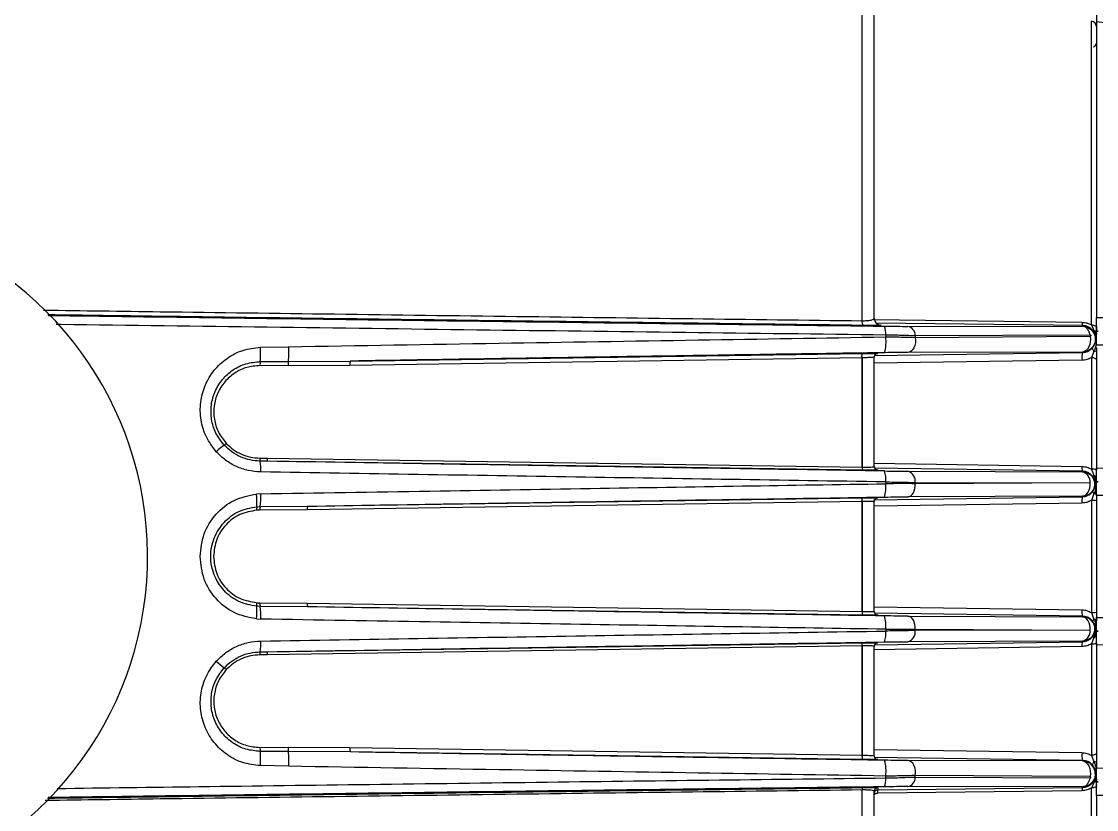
# Model space of a CAD drawing. Extents: x 8 to 113, y 1 to 87.
# Drawn here: x 82.428 to 87.073, y 35.724 to 39.129 of the extents above; entities that cross this region are included whole.
import ezdxf

# ---------------------------------------------------------------- set-up
doc = ezdxf.new("R2010")
doc.units = 0
doc.header["$MEASUREMENT"] = 0
doc.layers.add('OBJECT', color=7, linetype='CONTINUOUS')

msp = doc.modelspace()

# ---------------------------------------------------------------- linework, layer by layer
at = {"layer": 'OBJECT'}
for p, q in [((86.0595, 37.8362), (86.0595, 39.8179)), ((87.0506, 37.8185), (87.0506, 39.1309)), ((88.1699, 38.993), (87.0726, 39.1277)), ((87.0726, 39.1277), (87.0726, 37.8507)), ((86.1096, 37.841), (87.0098, 37.8298)), ((87.0125, 37.8155), (86.121, 37.8263)), ((86.1421, 37.817), (86.1421, 37.8168)), ((86.2573, 37.8121), (87.0125, 37.8126)), ((87.0125, 37.8126), (87.0125, 37.8155)), ((87.0506, 37.8185), (87.0616, 37.7943)), ((86.1618, 37.776), (86.1618, 37.7664)), ((86.2895, 37.7721), (87.0448, 37.7757)), ((86.2895, 37.7721), (86.2895, 37.7642)), ((86.2895, 37.7642), (87.0446, 37.7691)), ((87.0726, 37.8078), (87.0726, 37.7977)), ((87.0726, 37.7908), (87.0726, 37.7906)), ((87.0726, 37.7837), (87.0726, 37.7781)), ((83.46, 37.7215), (83.5829, 37.7243)), ((87.0726, 37.7204), (87.0726, 37.7063)), ((87.0726, 37.7203), (87.0726, 37.2007)), ((86.0594, 37.6759), (83.8468, 37.6436)), ((83.8486, 37.6623), (86.0612, 37.6951)), ((86.0592, 37.6801), (86.0594, 37.6759)), ((86.0594, 37.2038), (86.0594, 37.6759)), ((86.0597, 37.6759), (86.0595, 37.6801)), ((86.0597, 37.6759), (86.0597, 37.2038)), ((86.1113, 37.6858), (87.0125, 37.6994)), ((86.1273, 37.6949), (86.1273, 37.6945)), ((87.0125, 37.7011), (86.2574, 37.6993)), ((87.0125, 37.7011), (87.0125, 37.6994)), ((87.0616, 37.7054), (87.0506, 37.6766)), ((87.0506, 37.6766), (87.0506, 37.195)), ((83.5797, 37.6422), (83.4584, 37.6426)), ((83.4596, 37.6599), (83.5813, 37.6602)), ((83.8468, 37.6436), (83.5797, 37.6422)), ((83.5813, 37.6602), (83.8486, 37.6623)), ((87.0099, 37.6654), (86.1126, 37.6524)), ((83.4572, 37.2429), (83.4892, 37.2425)), ((83.491, 37.2294), (83.4589, 37.2298)), ((83.4892, 37.2425), (86.0594, 37.2038)), ((86.0612, 37.1907), (83.491, 37.2294)), ((86.1126, 37.2206), (87.0099, 37.2068)), ((87.0125, 37.186), (86.1141, 37.1997)), ((86.1273, 37.1913), (86.1273, 37.1909)), ((86.2574, 37.1861), (87.0124, 37.1836)), ((87.0124, 37.1836), (87.0125, 37.186)), ((87.0506, 37.195), (87.0616, 37.1674)), ((86.1618, 37.1399), (86.1618, 37.1321)), ((86.2895, 37.1321), (86.2895, 37.1377)), ((86.2895, 37.1377), (87.0445, 37.1363)), ((87.0445, 37.1356), (86.2895, 37.1321)), ((87.0726, 37.1408), (87.0726, 37.1406)), ((83.4613, 37.0884), (83.4426, 37.0875)), ((83.6643, 37.0351), (86.0612, 37.0711)), ((86.111, 37.0622), (87.0125, 37.0759)), ((86.1273, 37.0709), (86.1273, 37.0705)), ((87.0124, 37.0779), (86.2574, 37.0755)), ((87.0125, 37.0759), (87.0124, 37.0779)), ((87.0616, 37.0893), (87.0506, 37.0603)), ((87.0726, 37.0807), (87.0726, 36.5547)), ((83.4445, 37.0327), (83.4596, 37.0333)), ((83.6625, 37.0193), (83.4579, 37.0178)), ((83.4596, 37.0333), (83.6643, 37.0351)), ((86.0594, 37.0549), (83.6625, 37.0193)), ((86.0593, 37.0561), (86.0594, 37.0549)), ((86.0594, 36.5805), (86.0594, 37.0549)), ((86.0597, 37.0549), (86.0596, 37.0561)), ((86.0597, 37.0549), (86.0597, 36.5806)), ((87.0098, 37.0485), (86.1126, 37.035)), ((87.0506, 37.0603), (87.0506, 36.5752)), ((83.4579, 37.0178), (83.444, 37.0174)), ((83.444, 36.6181), (83.4579, 36.6176)), ((83.4596, 36.6022), (83.4445, 36.6027)), ((83.4579, 36.6176), (83.6625, 36.6162)), ((83.6643, 36.6003), (83.4596, 36.6022)), ((83.6625, 36.6162), (86.0594, 36.5805)), ((86.1126, 36.6004), (87.0098, 36.587)), ((86.0612, 36.5644), (83.6643, 36.6003)), ((86.0594, 36.5805), (86.0593, 36.5794)), ((86.0596, 36.5794), (86.0597, 36.5806)), ((87.0125, 36.5595), (86.1131, 36.5732)), ((86.1273, 36.565), (86.1273, 36.5645)), ((86.2574, 36.56), (87.0124, 36.5575)), ((87.0124, 36.5575), (87.0125, 36.5595)), ((87.0506, 36.5752), (87.0616, 36.5461)), ((83.4426, 36.548), (83.4613, 36.547)), ((86.1618, 36.5033), (86.1618, 36.4956)), ((86.2895, 36.5034), (86.2895, 36.4977)), ((86.2895, 36.5034), (87.0445, 36.4999)), ((87.0445, 36.4991), (86.2895, 36.4977)), ((87.0616, 36.468), (87.0506, 36.4404)), ((87.0726, 36.4946), (87.0726, 36.4948)), ((86.0594, 36.4316), (83.4892, 36.393)), ((83.491, 36.4061), (86.0612, 36.4447)), ((86.0594, 35.9596), (86.0594, 36.4316)), ((86.0597, 36.4316), (86.0597, 35.9596)), ((87.0099, 36.4286), (86.1126, 36.4148)), ((86.1141, 36.4357), (87.0125, 36.4495)), ((86.1273, 36.4446), (86.1273, 36.4441)), ((87.0124, 36.4518), (86.2574, 36.4494)), ((87.0125, 36.4495), (87.0124, 36.4518)), ((87.0506, 36.4404), (87.0506, 35.9588)), ((87.0726, 36.4347), (87.0726, 35.9047)), ((83.4892, 36.393), (83.4572, 36.3925)), ((83.4589, 36.4056), (83.491, 36.4061)), ((83.4584, 35.9928), (83.5797, 35.9933)), ((83.5813, 35.9753), (83.4596, 35.9756)), ((83.5797, 35.9933), (83.8468, 35.9919)), ((83.8486, 35.9732), (83.5813, 35.9753)), ((83.8468, 35.9919), (86.0594, 35.9596)), ((86.0612, 35.9403), (83.8486, 35.9732)), ((86.0594, 35.9596), (86.0592, 35.9553)), ((86.0595, 35.9553), (86.0597, 35.9596)), ((86.1126, 35.9831), (87.0099, 35.9701)), ((87.0506, 35.9588), (87.0616, 35.9301)), ((83.5829, 35.9111), (83.46, 35.914)), ((87.0125, 35.936), (86.1132, 35.9496)), ((86.1273, 35.941), (86.1273, 35.9405)), ((87.0125, 35.9343), (86.2574, 35.9361)), ((87.0125, 35.936), (87.0125, 35.9343)), ((87.0726, 35.9292), (87.0726, 35.915)), ((86.1618, 35.8595), (86.1618, 35.8691)), ((86.2895, 35.8634), (86.2895, 35.8713)), ((87.0446, 35.8664), (86.2895, 35.8713)), ((87.0446, 35.8598), (86.2895, 35.8634)), ((87.0726, 35.8573), (87.0726, 35.8517)), ((86.1273, 35.8092), (87.0125, 35.8199)), ((86.1273, 35.8185), (86.1273, 35.8092)), ((87.0125, 35.8228), (86.2573, 35.8234)), ((87.0125, 35.8199), (87.0125, 35.8228)), ((87.0125, 35.8228), (87.0125, 35.8228)), ((87.0616, 35.8411), (87.0506, 35.817)), ((87.0506, 34.495), (87.0506, 35.817)), ((87.0726, 35.8446), (87.0726, 35.8448)), ((86.0595, 33.8176), (86.0595, 35.809)), ((87.0099, 35.8057), (86.1257, 35.7946)), ((87.0726, 35.7847), (87.0726, 34.5896))]:
    msp.add_line(p, q, dxfattribs=at)
at = {"layer": 'OBJECT', "flags": 128}
for points in [[(87.0506, 37.8185), (87.055, 37.8181), (87.0592, 37.8173), (87.063, 37.8163), (87.0663, 37.8149), (87.069, 37.8134), (87.0709, 37.8116), (87.0721, 37.8097), (87.0726, 37.8078)], [(86.2895, 37.7642), (86.2905, 37.7526), (86.2898, 37.7409), (86.2874, 37.7299), (86.2835, 37.7198), (86.2783, 37.7114), (86.272, 37.705), (86.2649, 37.7009), (86.2574, 37.6993)], [(87.0446, 37.7691), (87.0461, 37.7572), (87.0457, 37.7451), (87.0435, 37.7335), (87.0397, 37.723), (87.0343, 37.714), (87.0278, 37.7072), (87.0203, 37.7028), (87.0125, 37.7011)], [(87.0726, 37.7906), (87.0764, 37.7907), (87.0795, 37.7907)], [(87.0616, 37.7054), (87.0598, 37.7077), (87.0582, 37.71), (87.057, 37.7122), (87.0561, 37.7142), (87.0556, 37.7161), (87.0555, 37.7177), (87.0557, 37.7191), (87.0562, 37.7203)], [(87.0726, 37.6674), (87.0721, 37.6691), (87.0709, 37.6707), (87.069, 37.6722), (87.0663, 37.6736), (87.063, 37.6747), (87.0592, 37.6756), (87.055, 37.6763), (87.0506, 37.6766)], [(86.2574, 37.0755), (86.2641, 37.0768), (86.2704, 37.0803), (86.2762, 37.0857), (86.2812, 37.0928), (86.2851, 37.1014), (86.2879, 37.1111), (86.2894, 37.1214), (86.2895, 37.1321)], [(87.0124, 37.0779), (87.0192, 37.0793), (87.0256, 37.0828), (87.0315, 37.0883), (87.0365, 37.0956), (87.0404, 37.1044), (87.0431, 37.1143), (87.0445, 37.1248), (87.0445, 37.1356)], [(87.0616, 37.0893), (87.064, 37.0899), (87.0662, 37.0906), (87.0681, 37.0913), (87.0696, 37.0922), (87.0709, 37.093), (87.0718, 37.0939), (87.0724, 37.0949), (87.0726, 37.0958)], [(86.2895, 36.5034), (86.2894, 36.514), (86.2879, 36.5244), (86.2851, 36.5341), (86.2812, 36.5426), (86.2762, 36.5498), (86.2704, 36.5552), (86.2641, 36.5586), (86.2574, 36.56)], [(87.0445, 36.4999), (87.0445, 36.5107), (87.0431, 36.5212), (87.0404, 36.5311), (87.0365, 36.5398), (87.0315, 36.5471), (87.0256, 36.5526), (87.0192, 36.5562), (87.0124, 36.5575)], [(87.0726, 36.5396), (87.0724, 36.5406), (87.0718, 36.5415), (87.0709, 36.5424), (87.0696, 36.5433), (87.0681, 36.5441), (87.0662, 36.5448), (87.064, 36.5455), (87.0616, 36.5461)], [(87.0726, 35.968), (87.0721, 35.9663), (87.0709, 35.9647), (87.069, 35.9632), (87.0663, 35.9619), (87.063, 35.9607), (87.0592, 35.9598), (87.055, 35.9592), (87.0506, 35.9588)], [(86.2895, 35.8713), (86.2905, 35.8829), (86.2898, 35.8945), (86.2874, 35.9056), (86.2835, 35.9156), (86.2783, 35.924), (86.272, 35.9304), (86.2649, 35.9345), (86.2574, 35.9361)], [(87.0125, 35.9343), (87.0203, 35.9326), (87.0278, 35.9282), (87.0343, 35.9214), (87.0397, 35.9125), (87.0435, 35.9019), (87.0457, 35.8903), (87.0461, 35.8783), (87.0446, 35.8664)], [(87.0616, 35.9301), (87.0598, 35.9278), (87.0582, 35.9255), (87.057, 35.9233), (87.0561, 35.9212), (87.0556, 35.9194), (87.0555, 35.9177), (87.0557, 35.9163), (87.0562, 35.9152)], [(87.0726, 35.8277), (87.0721, 35.8257), (87.0709, 35.8238), (87.069, 35.8221), (87.0663, 35.8205), (87.063, 35.8192), (87.0592, 35.8181), (87.055, 35.8174), (87.0506, 35.817)], [(87.0726, 35.8446), (87.0764, 35.8447), (87.0795, 35.8447)], [(86.1126, 35.7884), (86.1128, 35.7895), (86.1135, 35.7906), (86.1147, 35.7916), (86.1163, 35.7926), (86.1183, 35.7933), (86.1206, 35.794), (86.1231, 35.7944), (86.1257, 35.7946)]]:
    msp.add_lwpolyline(points, dxfattribs=at)
at = {"layer": 'OBJECT'}
for centre, radius, start, end in [((87.0476, 39.1061), 0.0249, 0.099, 83.1348), ((87.0576, 39.0355), 0.015, 271, 0), ((81.4726, 36.8177), 1.5, 209.9264, 65.3757), ((86.0998, 37.8322), 0.0405, 174.3423, 203.1188), ((86.1426, 37.8468), 0.03, 180.0036, 269.1826), ((86.0867, 37.7836), 0.0755, 354.183, 22.6894), ((86.2479, 37.7715), 0.0417, 0.8083, 76.973), ((86.0107, 37.7439), 0.1527, 342.6448, 8.4633), ((87.0591, 37.7991), 0.00532, 239.3871, 297.1948), ((87.0537, 37.7772), 0.0189, 2.9343, 65.3072), ((83.0259, 37.6936), 0.4351, 355.5546, 3.6745), ((83.2037, 37.7017), 0.3799, 353.7286, 3.4165), ((86.0614, 37.7261), 0.0503, 267.713, 268.0572), ((86.1276, 37.6799), 0.015, 90.9942, 179.9972), ((86.1276, 37.6795), 0.015, 90.9964, 179.9961), ((87.0816, 37.677), 0.0726, 162.0245, 189.2014), ((87.0633, 37.7508), 0.0455, 267.766, 281.6837), ((83.524, 37.6466), 0.0657, 168.3631, 183.5259), ((83.6366, 37.6464), 0.057, 166.0329, 184.27), ((83.8832, 37.6495), 0.0369, 159.6969, 189.1886), ((83.4791, 37.0514), 0.3031, 125.3124, 133.7266), ((83.0035, 37.6351), 0.4509, 311.7527, 313.2414), ((83.4844, 37.24), 0.0275, 173.8212, 201.6963), ((83.2574, 37.1961), 0.2043, 356.3119, 9.4921), ((83.5144, 37.2393), 0.0254, 172.7747, 203.01), ((86.1276, 37.2063), 0.015, 180.0039, 269.0036), ((86.1276, 37.2059), 0.015, 180.0039, 269.0036), ((87.0542, 37.2018), 0.0447, 173.5399, 200.7342), ((86.0562, 37.1519), 0.1062, 353.4787, 19.3118), ((86.2447, 37.1428), 0.0451, 353.569, 73.6787), ((87.0001, 37.1407), 0.0446, 354.3461, 74.0043), ((87.0554, 37.1596), 0.0358, 61.4085, 97.7842), ((87.0477, 37.1846), 0.0221, 291.0108, 308.8722), ((87.0584, 37.1534), 0.0144, 9.5692, 77.2101), ((86.0295, 37.1152), 0.1333, 342.2173, 7.2943), ((83.1231, 37.0489), 0.3218, 357.1238, 6.8875), ((83.1206, 37.0717), 0.3411, 353.5373, 2.8147), ((86.1276, 37.0559), 0.015, 90.9942, 179.9972), ((86.1276, 37.0555), 0.015, 90.9942, 179.9972), ((87.0711, 37.0565), 0.0618, 161.6711, 187.4643), ((87.0693, 37.1011), 0.0141, 193.6234, 236.9259), ((83.4897, 37.0234), 0.0461, 168.313, 187.4702), ((83.5048, 37.0208), 0.0469, 164.5302, 183.5845), ((83.694, 37.0237), 0.0318, 158.9052, 188.035), ((86.0598, 37.0787), 0.0238, 269.0244, 269.7507), ((87.0556, 37.0081), 0.0524, 71.101, 95.4369), ((83.1231, 36.5866), 0.3218, 353.1125, 2.8762), ((83.4897, 36.6121), 0.0461, 172.5298, 191.687), ((83.5048, 36.6147), 0.0469, 176.4155, 195.4698), ((83.1206, 36.5638), 0.3411, 357.1853, 6.4628), ((83.694, 36.6117), 0.0318, 171.965, 201.0948), ((86.0598, 36.5567), 0.0238, 90.2493, 90.9756), ((86.1276, 36.58), 0.015, 180.0028, 269.0058), ((86.1276, 36.5795), 0.015, 180.0039, 269.0036), ((86.0295, 36.5203), 0.1333, 352.7057, 17.7827), ((87.0711, 36.5789), 0.0618, 172.536, 198.3286), ((87.0556, 36.6274), 0.0524, 264.5631, 288.899), ((87.0693, 36.5343), 0.0141, 123.0739, 166.3768), ((86.0562, 36.4835), 0.1062, 340.6883, 6.5211), ((86.2447, 36.4927), 0.0451, 286.3205, 6.4315), ((87.0001, 36.4947), 0.0446, 285.9957, 5.6539), ((87.0477, 36.4508), 0.0221, 51.1278, 68.9892), ((87.0584, 36.482), 0.0144, 282.7899, 350.4308), ((83.2574, 36.4393), 0.2043, 350.5079, 3.6881), ((86.1276, 36.4296), 0.015, 90.9964, 179.9961), ((86.1276, 36.4291), 0.015, 90.9964, 179.9961), ((87.0542, 36.4337), 0.0447, 159.2658, 186.4599), ((87.0554, 36.4758), 0.0358, 262.2151, 298.5937), ((83.4844, 36.3955), 0.0275, 158.3037, 186.1788), ((83.5144, 36.3962), 0.0254, 156.9893, 187.226), ((83.4791, 36.5841), 0.3031, 226.2734, 234.6876), ((83.0042, 36.001), 0.45, 46.757, 48.2489), ((83.524, 35.9888), 0.0657, 176.4742, 191.6368), ((83.0258, 35.9418), 0.4351, 356.3255, 4.4454), ((83.6366, 35.989), 0.057, 175.731, 193.9659), ((83.2037, 35.9338), 0.3798, 356.5834, 6.2715), ((83.8832, 35.986), 0.0369, 170.8107, 200.3042), ((86.0609, 35.9214), 0.0382, 91.8884, 92.3414), ((86.1276, 35.956), 0.015, 180.0034, 269.0041), ((86.1276, 35.9555), 0.015, 180.0034, 269.0063), ((87.0816, 35.9584), 0.0726, 170.7985, 197.9758), ((86.0107, 35.8915), 0.1527, 351.5367, 17.3553), ((87.0115, 35.8786), 0.0557, 0.0246, 89.051), ((87.0634, 35.8847), 0.0454, 78.3085, 92.2448), ((86.0867, 35.8518), 0.0755, 337.3103, 5.8172), ((86.2479, 35.864), 0.0417, 283.026, 359.1922), ((87.0537, 35.8583), 0.0189, 294.6934, 357.0661), ((86.0798, 35.811), 0.0204, 156.9568, 185.6648), ((86.1276, 35.8035), 0.015, 90.817, 179.9968), ((87.0591, 35.8364), 0.00532, 62.806, 120.6057), ((86.1276, 35.7942), 0.015, 90.8182, 179.9955)]:
    msp.add_arc(centre, radius, start, end, dxfattribs=at)
for points, knots in [([(86.1126, 37.8468), (86.1126, 37.9307), (86.1126, 38.0997), (86.1126, 38.3418), (86.1126, 38.5751), (86.1126, 38.7954), (86.1126, 38.9992), (86.1126, 39.183), (86.1126, 39.3442), (86.1126, 39.4806), (86.1126, 39.5909), (86.1126, 39.6738), (86.1126, 39.732), (86.1126, 39.7494), (86.1126, 39.758)], [0, 0, 0, 0, 0.080321, 0.16194, 0.244772, 0.329378, 0.414487, 0.5, 0.585518, 0.670628, 0.755228, 0.838065, 0.919682, 1, 1, 1, 1]), ([(87.0726, 39.1653), (87.0726, 39.1627), (87.0726, 39.1576), (87.0726, 39.1481), (87.0726, 39.1382), (87.0726, 39.1286), (87.0726, 39.1199), (87.0726, 39.1129), (87.0726, 39.1078), (87.0726, 39.1067), (87.0726, 39.1062)], [0, 0, 0, 0, 0.125085, 0.250241, 0.37481, 0.499483, 0.624581, 0.749701, 0.874734, 1, 1, 1, 1]), ([(87.0726, 39.1062), (87.0726, 39.094), (87.0726, 39.0693), (87.0726, 38.9854), (87.0726, 38.8659), (87.0726, 38.7093), (87.0726, 38.5201), (87.0726, 38.3027), (87.0726, 38.0826), (87.0726, 37.9281), (87.0726, 37.861)], [0, 0, 0, 0, 0.124521, 0.252215, 0.382116, 0.513149, 0.644182, 0.774083, 0.901778, 1, 1, 1, 1]), ([(82.5227, 37.8823), (82.691, 37.88), (83.1103, 37.8743), (83.792, 37.8653), (84.5588, 37.8553), (85.3188, 37.8455), (85.8156, 37.8393), (86.0595, 37.8362)], [0, 0, 0, 0, 0.142368, 0.354744, 0.577357, 0.79244, 1, 1, 1, 1]), ([(86.0626, 37.8163), (85.5567, 37.8226), (84.5442, 37.8352), (83.3691, 37.8505), (82.7005, 37.8597), (82.5413, 37.8619)], [0, 0, 0, 0, 0.432006, 0.864763, 1, 1, 1, 1]), ([(82.5435, 37.8595), (82.7123, 37.8572), (83.401, 37.8477), (84.6066, 37.832), (85.64, 37.8192), (86.1563, 37.8128)], [0, 0, 0, 0, 0.1398204, 0.5701913, 1, 1, 1, 1]), ([(82.5778, 37.8216), (82.5846, 37.8215), (82.8889, 37.8173), (83.4949, 37.8093), (84.3948, 37.7977), (85.2856, 37.7865), (85.8736, 37.7794), (86.1618, 37.776)], [0, 0, 0, 0, 0.005638, 0.253972, 0.506326, 0.7581146, 1, 1, 1, 1]), ([(86.0595, 37.8362), (86.0631, 37.8362), (86.0705, 37.8363), (86.081, 37.837), (86.0907, 37.838), (86.1013, 37.8398), (86.1106, 37.8428), (86.1119, 37.8455), (86.1126, 37.8468)], [0, 0, 0, 0, 0.1169065, 0.238658, 0.3663335, 0.5008519, 0.7502482, 1, 1, 1, 1]), ([(86.1421, 37.8168), (86.1411, 37.8166), (86.1389, 37.8163), (86.1218, 37.816), (86.0959, 37.816), (86.0737, 37.8162), (86.0626, 37.8163)], [0, 0, 0, 0, 0.250172, 0.500067, 0.749913, 1, 1, 1, 1]), ([(86.1126, 37.8473), (86.1129, 37.8436), (86.1137, 37.8363), (86.1189, 37.8279), (86.125, 37.8225), (86.1304, 37.8194), (86.1362, 37.8174), (86.1402, 37.8171), (86.1421, 37.817)], [0, 0, 0, 0, 0.250064, 0.499105, 0.634955, 0.762997, 0.884268, 1, 1, 1, 1]), ([(86.1563, 37.8128), (86.1747, 37.8126), (86.2116, 37.8122), (86.242, 37.8121), (86.2573, 37.8121)], [0, 0, 0, 0, 0.498504, 1, 1, 1, 1]), ([(87.0098, 37.8298), (87.01, 37.8278), (87.0102, 37.8238), (87.0109, 37.8193), (87.0116, 37.8162), (87.0122, 37.8158), (87.0125, 37.8155)], [0, 0, 0, 0, 0.245198, 0.500042, 0.75487, 1, 1, 1, 1]), ([(87.0098, 37.8298), (87.017, 37.8292), (87.0313, 37.828), (87.0442, 37.8217), (87.0506, 37.8185)], [0, 0, 0, 0, 0.499406, 1, 1, 1, 1]), ([(87.0564, 37.7945), (87.0536, 37.7975), (87.0481, 37.8034), (87.0373, 37.8101), (87.0253, 37.8146), (87.0168, 37.8152), (87.0125, 37.8155)], [0, 0, 0, 0, 0.258471, 0.498713, 0.749506, 1, 1, 1, 1]), ([(87.0448, 37.7757), (87.0434, 37.7806), (87.0407, 37.7908), (87.0329, 37.8027), (87.0232, 37.8108), (87.016, 37.812), (87.0125, 37.8126)], [0, 0, 0, 0, 0.243823, 0.5, 0.756179, 1, 1, 1, 1]), ([(87.0125, 37.8126), (87.0125, 37.8126), (87.0126, 37.8126), (87.0127, 37.8126), (87.0132, 37.8126), (87.015, 37.8125), (87.022, 37.812), (87.0356, 37.8084), (87.0523, 37.797), (87.0645, 37.7785), (87.0687, 37.7567), (87.0644, 37.735), (87.0521, 37.7168), (87.034, 37.7039), (87.0197, 37.7021), (87.0125, 37.7011)], [0, 0, 0, 0, 0.000293, 0.000817, 0.002568, 0.00887, 0.032663, 0.124746, 0.249979, 0.37482, 0.50062, 0.627392, 0.750463, 0.875271, 1, 1, 1, 1]), ([(87.0726, 37.8507), (87.3568, 37.8458), (87.8644, 37.8369), (88.3718, 37.828), (88.595, 37.8241)], [0, 0, 0, 0, 0.560011, 1, 1, 1, 1]), ([(87.0726, 37.7908), (87.0726, 37.7975), (87.0726, 37.8109), (87.0726, 37.8288), (87.0726, 37.8423), (87.0726, 37.8497), (87.0726, 37.8504), (87.0726, 37.8507)], [0, 0, 0, 0, 0.212706, 0.425419, 0.638709, 0.853371, 1, 1, 1, 1]), ([(83.5829, 37.7243), (83.8858, 37.7293), (84.4759, 37.7391), (85.3356, 37.7531), (85.8916, 37.762), (86.1618, 37.7664)], [0, 0, 0, 0, 0.351668, 0.685, 1, 1, 1, 1]), ([(86.1618, 37.776), (86.1848, 37.7755), (86.2314, 37.7746), (86.27, 37.7729), (86.2895, 37.7721)], [0, 0, 0, 0, 0.493197, 1, 1, 1, 1]), ([(86.1618, 37.7664), (86.1846, 37.7664), (86.2313, 37.7664), (86.2699, 37.7649), (86.2895, 37.7642)], [0, 0, 0, 0, 0.490951, 1, 1, 1, 1]), ([(87.0448, 37.7757), (87.0452, 37.7756), (87.0458, 37.7755), (87.0466, 37.775), (87.0471, 37.7746), (87.0475, 37.774), (87.0478, 37.7733), (87.0479, 37.7725), (87.0478, 37.7716), (87.0474, 37.7706), (87.0467, 37.7698), (87.0457, 37.7692), (87.045, 37.7691), (87.0446, 37.7691)], [0, 0, 0, 0, 0.133104, 0.191567, 0.248259, 0.311452, 0.370761, 0.432305, 0.501531, 0.620748, 0.7521, 0.8756, 1, 1, 1, 1]), ([(87.0562, 37.7203), (87.0598, 37.7255), (87.0668, 37.7361), (87.0697, 37.7482), (87.0702, 37.7617), (87.068, 37.7738), (87.0634, 37.7851), (87.0587, 37.7913), (87.0564, 37.7945)], [0, 0, 0, 0, 0.24965, 0.499343, 0.62417, 0.74921, 0.874476, 1, 1, 1, 1]), ([(87.0616, 37.7943), (87.0639, 37.79), (87.068, 37.7821), (87.0712, 37.7659), (87.0713, 37.7412), (87.0702, 37.7193), (87.0622, 37.7063), (87.0616, 37.7054)], [0, 0, 0, 0, 0.157616, 0.28346, 0.509505, 0.964684, 1, 1, 1, 1]), ([(87.0795, 37.7907), (87.0782, 37.7907), (87.0759, 37.7908), (87.0736, 37.7908), (87.0726, 37.7908)], [0, 0, 0, 0, 0.5599937, 1, 1, 1, 1]), ([(87.0726, 37.7307), (87.0726, 37.7312), (87.0726, 37.7323), (87.0726, 37.7415), (87.0726, 37.7562), (87.0726, 37.7735), (87.0726, 37.7854), (87.0726, 37.7906)], [0, 0, 0, 0, 0.187597, 0.404758, 0.620771, 0.835172, 1, 1, 1, 1]), ([(83.2695, 37.2704), (83.2538, 37.291), (83.2225, 37.3323), (83.2004, 37.4075), (83.1987, 37.4845), (83.2187, 37.5586), (83.2579, 37.6243), (83.3139, 37.6763), (83.3828, 37.7125), (83.4342, 37.7185), (83.46, 37.7215)], [0, 0, 0, 0, 0.124845, 0.24983, 0.374893, 0.499993, 0.625063, 0.749967, 0.874601, 1, 1, 1, 1]), ([(87.0125, 37.6994), (87.0167, 37.6998), (87.0255, 37.7005), (87.0417, 37.7064), (87.0505, 37.7147), (87.0562, 37.7203)], [0, 0, 0, 0, 0.241712, 0.501168, 1, 1, 1, 1]), ([(88.595, 37.7573), (88.3108, 37.7523), (87.8032, 37.7435), (87.2958, 37.7346), (87.0726, 37.7307)], [0, 0, 0, 0, 0.560008, 1, 1, 1, 1]), ([(86.1565, 37.6983), (85.7735, 37.6925), (85.0057, 37.6807), (84.235, 37.6684), (83.8486, 37.6623)], [0, 0, 0, 0, 0.498752, 1, 1, 1, 1]), ([(86.0592, 37.6801), (86.0592, 37.6821), (86.0592, 37.6851), (86.0595, 37.6886), (86.0598, 37.6917), (86.0604, 37.6944), (86.0609, 37.6949), (86.0612, 37.6951)], [0, 0, 0, 0, 0.251178, 0.383298, 0.515914, 0.770766, 1, 1, 1, 1]), ([(86.1126, 37.6799), (86.1118, 37.6795), (86.1104, 37.6788), (86.0987, 37.6776), (86.0814, 37.6766), (86.0667, 37.6761), (86.0597, 37.6759)], [0, 0, 0, 0, 0.250635, 0.500304, 0.760651, 1, 1, 1, 1]), ([(86.0612, 37.6951), (86.0703, 37.6952), (86.0884, 37.6955), (86.1099, 37.6955), (86.1245, 37.6954), (86.1264, 37.6951), (86.1273, 37.6949)], [0, 0, 0, 0, 0.249669, 0.499417, 0.749226, 1, 1, 1, 1]), ([(86.1126, 37.2059), (86.1126, 37.286), (86.1126, 37.4461), (86.1126, 37.602), (86.1126, 37.6799)], [0, 0, 0, 0, 0.4999997, 1, 1, 1, 1]), ([(86.2574, 37.6993), (86.2423, 37.6992), (86.2119, 37.6991), (86.175, 37.6986), (86.1565, 37.6983)], [0, 0, 0, 0, 0.498606, 1, 1, 1, 1]), ([(87.0506, 37.6766), (87.0443, 37.6735), (87.0316, 37.6672), (87.0171, 37.666), (87.0099, 37.6654)], [0, 0, 0, 0, 0.500347, 1, 1, 1, 1]), ([(87.0726, 37.7063), (87.0726, 37.6993), (87.0726, 37.686), (87.0726, 37.6734), (87.0726, 37.6674)], [0, 0, 0, 0, 0.526875, 1, 1, 1, 1]), ([(83.3038, 37.2987), (83.2908, 37.3155), (83.2647, 37.3489), (83.2465, 37.4101), (83.2454, 37.4725), (83.262, 37.5323), (83.2945, 37.5847), (83.3404, 37.6259), (83.3968, 37.654), (83.4387, 37.6579), (83.4596, 37.6599)], [0, 0, 0, 0, 0.1256654, 0.2503638, 0.3748711, 0.4993744, 0.6239874, 0.748872, 0.8742199, 1, 1, 1, 1]), ([(83.4584, 37.6426), (83.439, 37.641), (83.4, 37.6377), (83.3474, 37.6121), (83.3041, 37.5741), (83.2734, 37.5252), (83.2575, 37.4692), (83.2585, 37.4107), (83.2757, 37.3533), (83.3002, 37.3222), (83.3125, 37.3066)], [0, 0, 0, 0, 0.124906, 0.249953, 0.375023, 0.500104, 0.625117, 0.749959, 0.874675, 1, 1, 1, 1]), ([(87.0726, 37.6674), (87.0726, 37.5898), (87.0726, 37.4346), (87.0726, 37.2722), (87.0726, 37.191)], [0, 0, 0, 0, 0.5, 1, 1, 1, 1]), ([(83.4589, 37.2298), (83.4444, 37.2309), (83.4154, 37.2329), (83.3738, 37.2472), (83.3354, 37.2685), (83.3143, 37.2886), (83.3038, 37.2987)], [0, 0, 0, 0, 0.251653, 0.500767, 0.75093, 1, 1, 1, 1]), ([(83.3125, 37.3066), (83.3223, 37.2973), (83.3421, 37.2785), (83.3779, 37.2589), (83.4167, 37.2458), (83.4436, 37.2439), (83.4572, 37.2429)], [0, 0, 0, 0, 0.249435, 0.499655, 0.748628, 1, 1, 1, 1]), ([(83.4613, 37.183), (83.4432, 37.1844), (83.4071, 37.1871), (83.3556, 37.2053), (83.3082, 37.2323), (83.2824, 37.2577), (83.2695, 37.2704)], [0, 0, 0, 0, 0.250785, 0.500021, 0.750018, 1, 1, 1, 1]), ([(86.1565, 37.1871), (85.713, 37.1939), (84.8261, 37.2077), (83.936, 37.2221), (83.491, 37.2294)], [0, 0, 0, 0, 0.500069, 1, 1, 1, 1]), ([(86.0597, 37.2038), (86.0667, 37.2038), (86.0811, 37.2036), (86.0978, 37.204), (86.11, 37.2048), (86.1116, 37.2055), (86.1126, 37.2059)], [0, 0, 0, 0, 0.244677, 0.500062, 0.724507, 1, 1, 1, 1]), ([(87.0099, 37.2068), (87.017, 37.2062), (87.0314, 37.205), (87.0442, 37.1984), (87.0506, 37.195)], [0, 0, 0, 0, 0.500461, 1, 1, 1, 1]), ([(86.1618, 37.1399), (85.7156, 37.1468), (84.8171, 37.1608), (83.9153, 37.1755), (83.4613, 37.183)], [0, 0, 0, 0, 0.49662, 1, 1, 1, 1]), ([(86.0597, 37.2038), (86.0597, 37.2021), (86.0597, 37.1986), (86.0601, 37.1943), (86.0606, 37.1914), (86.061, 37.1909), (86.0612, 37.1907)], [0, 0, 0, 0, 0.241915, 0.500004, 0.758081, 1, 1, 1, 1]), ([(86.1273, 37.1909), (86.1263, 37.1908), (86.1244, 37.1905), (86.1096, 37.1903), (86.088, 37.1904), (86.0701, 37.1906), (86.0612, 37.1907)], [0, 0, 0, 0, 0.250112, 0.500126, 0.75008, 1, 1, 1, 1]), ([(86.1565, 37.1871), (86.1748, 37.1868), (86.2114, 37.1863), (86.2421, 37.1861), (86.2574, 37.1861)], [0, 0, 0, 0, 0.498431, 1, 1, 1, 1]), ([(87.0124, 37.1836), (87.0165, 37.1833), (87.0243, 37.1826), (87.0353, 37.1784), (87.0446, 37.1724), (87.0544, 37.1628), (87.0626, 37.1488), (87.0638, 37.1365), (87.0644, 37.1308)], [0, 0, 0, 0, 0.147789, 0.28914, 0.42404, 0.552485, 0.789019, 1, 1, 1, 1]), ([(87.0556, 37.164), (87.0529, 37.1672), (87.0474, 37.1736), (87.0367, 37.1804), (87.025, 37.185), (87.0167, 37.1856), (87.0125, 37.186)], [0, 0, 0, 0, 0.252722, 0.499216, 0.745809, 1, 1, 1, 1]), ([(87.0668, 37.1308), (87.0666, 37.1337), (87.0664, 37.1397), (87.0635, 37.1513), (87.0588, 37.1589), (87.0556, 37.164)], [0, 0, 0, 0, 0.24941, 0.500739, 1, 1, 1, 1]), ([(87.0616, 37.1674), (87.0635, 37.1634), (87.0667, 37.1564), (87.0692, 37.143), (87.0702, 37.1232), (87.0687, 37.1036), (87.0627, 37.0917), (87.0616, 37.0893)], [0, 0, 0, 0, 0.16421, 0.284776, 0.503513, 0.90283, 1, 1, 1, 1]), ([(87.0726, 37.2007), (87.3648, 37.1956), (87.8866, 37.1865), (88.4082, 37.1774), (88.6377, 37.1734)], [0, 0, 0, 0, 0.56001, 1, 1, 1, 1]), ([(87.0726, 37.1408), (87.0726, 37.1475), (87.0726, 37.1609), (87.0726, 37.1788), (87.0726, 37.1923), (87.0726, 37.1997), (87.0726, 37.2004), (87.0726, 37.2007)], [0, 0, 0, 0, 0.212706, 0.425418, 0.638708, 0.85337, 1, 1, 1, 1]), ([(83.4613, 37.0884), (83.7052, 37.0925), (84.1807, 37.1003), (84.8745, 37.1116), (85.5309, 37.1221), (85.9556, 37.1289), (86.1618, 37.1321)], [0, 0, 0, 0, 0.27038, 0.527173, 0.77038, 1, 1, 1, 1]), ([(86.1618, 37.1399), (86.1848, 37.1395), (86.2312, 37.1388), (86.27, 37.1381), (86.2895, 37.1377)], [0, 0, 0, 0, 0.496594, 1, 1, 1, 1]), ([(86.2895, 37.1321), (86.2697, 37.1323), (86.2309, 37.1326), (86.1844, 37.1323), (86.1618, 37.1321)], [0, 0, 0, 0, 0.511471, 1, 1, 1, 1]), ([(87.0644, 37.1308), (87.064, 37.1259), (87.0631, 37.1149), (87.0563, 37.1015), (87.0472, 37.0913), (87.0376, 37.0843), (87.0258, 37.0792), (87.017, 37.0783), (87.0124, 37.0779)], [0, 0, 0, 0, 0.177265, 0.402569, 0.533808, 0.677131, 0.832537, 1, 1, 1, 1]), ([(87.0445, 37.1363), (87.0446, 37.1363), (87.0447, 37.1363), (87.0448, 37.1362), (87.0448, 37.1362), (87.0449, 37.1361), (87.0449, 37.1361), (87.0449, 37.136), (87.0449, 37.1359), (87.0449, 37.1358), (87.0448, 37.1357), (87.0448, 37.1356), (87.0447, 37.1356), (87.0446, 37.1356), (87.0445, 37.1356)], [0, 0, 0, 0, 0.156108, 0.22009, 0.277027, 0.329475, 0.381608, 0.436318, 0.497329, 0.61508, 0.669958, 0.725281, 0.84818, 1, 1, 1, 1]), ([(87.0556, 37.0978), (87.0587, 37.1029), (87.0634, 37.1106), (87.0662, 37.1215), (87.0666, 37.1277), (87.0668, 37.1308)], [0, 0, 0, 0, 0.499094, 0.74842, 1, 1, 1, 1]), ([(87.0795, 37.1407), (87.0782, 37.1407), (87.0759, 37.1408), (87.0736, 37.1408), (87.0726, 37.1408)], [0, 0, 0, 0, 0.560015, 1, 1, 1, 1]), ([(87.0726, 37.1406), (87.0738, 37.1406), (87.0761, 37.1407), (87.0785, 37.1407), (87.0795, 37.1407)], [0, 0, 0, 0, 0.560018, 1, 1, 1, 1]), ([(87.0726, 37.0807), (87.0726, 37.0812), (87.0726, 37.0823), (87.0726, 37.0915), (87.0726, 37.1062), (87.0726, 37.1235), (87.0726, 37.1354), (87.0726, 37.1406)], [0, 0, 0, 0, 0.1876001, 0.4047628, 0.6207737, 0.8351753, 1, 1, 1, 1]), ([(83.1993, 36.8177), (83.2029, 36.8511), (83.2099, 36.9177), (83.2647, 37.0037), (83.3442, 37.0676), (83.4098, 37.0808), (83.4426, 37.0875)], [0, 0, 0, 0, 0.24993, 0.499886, 0.749919, 1, 1, 1, 1]), ([(83.6643, 37.0351), (84.0806, 37.0419), (84.9128, 37.0553), (85.742, 37.0681), (86.1565, 37.0745)], [0, 0, 0, 0, 0.500229, 1, 1, 1, 1]), ([(86.0593, 37.0561), (86.0593, 37.058), (86.0593, 37.0609), (86.0596, 37.0643), (86.0598, 37.0667), (86.0601, 37.0686), (86.0605, 37.0705), (86.0609, 37.0708), (86.0612, 37.0711)], [0, 0, 0, 0, 0.24273, 0.37241, 0.504167, 0.635321, 0.763244, 1, 1, 1, 1]), ([(86.0612, 37.0711), (86.0701, 37.0712), (86.0879, 37.0714), (86.1095, 37.0715), (86.1244, 37.0713), (86.1263, 37.0711), (86.1273, 37.0709)], [0, 0, 0, 0, 0.249768, 0.4995238, 0.7492807, 1, 1, 1, 1]), ([(86.1565, 37.0745), (86.1749, 37.0747), (86.2116, 37.0752), (86.2422, 37.0754), (86.2574, 37.0755)], [0, 0, 0, 0, 0.50157, 1, 1, 1, 1]), ([(87.0125, 37.0759), (87.0164, 37.0762), (87.0248, 37.0769), (87.0357, 37.0811), (87.0466, 37.0877), (87.0522, 37.094), (87.0556, 37.0978)], [0, 0, 0, 0, 0.233715, 0.50042, 0.692509, 1, 1, 1, 1]), ([(87.0682, 37.0838), (87.0695, 37.0846), (87.0717, 37.0858), (87.0723, 37.0864), (87.0725, 37.0866)], [0, 0, 0, 0, 0.59369, 1, 1, 1, 1]), ([(88.6377, 37.108), (88.3455, 37.1029), (87.8237, 37.0938), (87.3021, 37.0847), (87.0726, 37.0807)], [0, 0, 0, 0, 0.560008, 1, 1, 1, 1]), ([(87.0726, 37.0869), (87.0726, 37.0836), (87.0726, 37.0741), (87.0726, 37.0642), (87.0726, 37.0577)], [0, 0, 0, 0, 0.342286, 1, 1, 1, 1]), ([(83.4445, 36.6027), (83.4179, 36.6077), (83.3648, 36.6175), (83.2992, 36.668), (83.2557, 36.7369), (83.2405, 36.8178), (83.2557, 36.8986), (83.2993, 36.9675), (83.3649, 37.018), (83.418, 37.0278), (83.4445, 37.0327)], [0, 0, 0, 0, 0.125649, 0.250726, 0.375502, 0.500092, 0.624668, 0.749422, 0.874515, 1, 1, 1, 1]), ([(86.1126, 37.0559), (86.1118, 37.0559), (86.1102, 37.0559), (86.0981, 37.0557), (86.0807, 37.0553), (86.0664, 37.055), (86.0597, 37.0549)], [0, 0, 0, 0, 0.250493, 0.500022, 0.762711, 1, 1, 1, 1]), ([(86.1126, 36.5795), (86.1126, 36.6589), (86.1126, 36.8177), (86.1126, 36.9765), (86.1126, 37.0559)], [0, 0, 0, 0, 0.5, 1, 1, 1, 1]), ([(87.0506, 37.0603), (87.0442, 37.0569), (87.0314, 37.0503), (87.017, 37.0491), (87.0098, 37.0485)], [0, 0, 0, 0, 0.500466, 1, 1, 1, 1]), ([(83.444, 37.0174), (83.4192, 37.0129), (83.3696, 37.0041), (83.3086, 36.9575), (83.2659, 36.8933), (83.2603, 36.8429), (83.2576, 36.8177)], [0, 0, 0, 0, 0.25068, 0.500935, 0.750645, 1, 1, 1, 1]), ([(83.4426, 36.548), (83.4098, 36.5546), (83.3441, 36.5679), (83.2646, 36.6318), (83.2099, 36.7178), (83.2029, 36.7844), (83.1993, 36.8177)], [0, 0, 0, 0, 0.250566, 0.500351, 0.750175, 1, 1, 1, 1]), ([(83.2576, 36.8177), (83.2603, 36.7925), (83.2659, 36.7422), (83.3086, 36.678), (83.3696, 36.6314), (83.4192, 36.6225), (83.444, 36.6181)], [0, 0, 0, 0, 0.249291, 0.498953, 0.749084, 1, 1, 1, 1]), ([(86.1565, 36.561), (85.742, 36.5674), (84.9128, 36.5802), (84.0806, 36.5936), (83.6643, 36.6003)], [0, 0, 0, 0, 0.499771, 1, 1, 1, 1]), ([(86.0596, 36.5794), (86.0596, 36.5775), (86.0596, 36.5746), (86.0598, 36.5711), (86.06, 36.5687), (86.0603, 36.5668), (86.0606, 36.565), (86.061, 36.5646), (86.0612, 36.5644)], [0, 0, 0, 0, 0.242736, 0.372413, 0.504175, 0.635328, 0.76326, 1, 1, 1, 1]), ([(86.0597, 36.5806), (86.0664, 36.5804), (86.0807, 36.5801), (86.0982, 36.5798), (86.1103, 36.5795), (86.1118, 36.5795), (86.1126, 36.5795)], [0, 0, 0, 0, 0.237323, 0.500072, 0.750005, 1, 1, 1, 1]), ([(86.1273, 36.5645), (86.1263, 36.5644), (86.1244, 36.5641), (86.1095, 36.564), (86.0879, 36.564), (86.0701, 36.5643), (86.0612, 36.5644)], [0, 0, 0, 0, 0.250088, 0.50011, 0.750076, 1, 1, 1, 1]), ([(86.2574, 36.56), (86.2421, 36.56), (86.2114, 36.5602), (86.1748, 36.5607), (86.1565, 36.561)], [0, 0, 0, 0, 0.501586, 1, 1, 1, 1]), ([(87.0098, 36.587), (87.0171, 36.5864), (87.0315, 36.5852), (87.0442, 36.5785), (87.0506, 36.5752)], [0, 0, 0, 0, 0.500843, 1, 1, 1, 1]), ([(87.0124, 36.5575), (87.017, 36.5571), (87.0258, 36.5563), (87.0376, 36.5511), (87.0472, 36.5442), (87.0563, 36.534), (87.0628, 36.5206), (87.0652, 36.5038), (87.0623, 36.4867), (87.0544, 36.4726), (87.0446, 36.463), (87.0353, 36.4571), (87.0244, 36.4528), (87.0165, 36.4522), (87.0124, 36.4518)], [0, 0, 0, 0, 0.083701, 0.161372, 0.233013, 0.298611, 0.41123, 0.499845, 0.605383, 0.723691, 0.787932, 0.8554, 0.926089, 1, 1, 1, 1]), ([(87.0556, 36.5376), (87.0522, 36.5415), (87.0466, 36.5477), (87.0357, 36.5544), (87.0248, 36.5586), (87.0164, 36.5592), (87.0125, 36.5595)], [0, 0, 0, 0, 0.307389, 0.4994, 0.766202, 1, 1, 1, 1]), ([(87.0726, 36.5778), (87.0726, 36.5713), (87.0726, 36.5583), (87.0726, 36.5459), (87.0726, 36.5396)], [0, 0, 0, 0, 0.498248, 1, 1, 1, 1]), ([(87.0726, 36.5547), (87.3648, 36.5496), (87.8866, 36.5405), (88.4082, 36.5314), (88.6377, 36.5274)], [0, 0, 0, 0, 0.56001, 1, 1, 1, 1]), ([(87.0726, 36.4948), (87.0726, 36.5007), (87.0726, 36.5133), (87.0726, 36.5309), (87.0726, 36.545), (87.0726, 36.5533), (87.0726, 36.5543), (87.0726, 36.5547)], [0, 0, 0, 0, 0.187684, 0.40036, 0.613504, 0.827953, 1, 1, 1, 1]), ([(86.1618, 36.5033), (85.9556, 36.5066), (85.5309, 36.5133), (84.8745, 36.5238), (84.1807, 36.5351), (83.7052, 36.543), (83.4613, 36.547)], [0, 0, 0, 0, 0.22962, 0.472827, 0.72962, 1, 1, 1, 1]), ([(87.0556, 36.4714), (87.0574, 36.474), (87.0609, 36.4791), (87.0643, 36.4877), (87.0665, 36.4966), (87.0671, 36.5091), (87.0647, 36.5229), (87.0586, 36.5327), (87.0556, 36.5376)], [0, 0, 0, 0, 0.125205, 0.250084, 0.374646, 0.499814, 0.74991, 1, 1, 1, 1]), ([(87.0616, 36.5461), (87.0628, 36.5438), (87.0648, 36.5399), (87.0668, 36.5327), (87.0689, 36.5222), (87.0702, 36.5044), (87.0691, 36.4844), (87.0634, 36.472), (87.0616, 36.468)], [0, 0, 0, 0, 0.096977, 0.162949, 0.280004, 0.496796, 0.836217, 1, 1, 1, 1]), ([(87.0726, 36.5438), (87.0723, 36.5446), (87.072, 36.5459), (87.0704, 36.5477), (87.0698, 36.5484)], [0, 0, 0, 0, 0.599485, 1, 1, 1, 1]), ([(83.4613, 36.4525), (83.9153, 36.4599), (84.8171, 36.4747), (85.7156, 36.4886), (86.1618, 36.4956)], [0, 0, 0, 0, 0.50338, 1, 1, 1, 1]), ([(86.1618, 36.5033), (86.1844, 36.5032), (86.2309, 36.5028), (86.2697, 36.5032), (86.2895, 36.5034)], [0, 0, 0, 0, 0.488529, 1, 1, 1, 1]), ([(86.2895, 36.4977), (86.27, 36.4973), (86.2312, 36.4966), (86.1848, 36.4959), (86.1618, 36.4956)], [0, 0, 0, 0, 0.503406, 1, 1, 1, 1]), ([(87.0125, 36.4495), (87.0167, 36.4498), (87.025, 36.4505), (87.0367, 36.4551), (87.0474, 36.4619), (87.0529, 36.4682), (87.0556, 36.4714)], [0, 0, 0, 0, 0.253998, 0.500394, 0.747085, 1, 1, 1, 1]), ([(87.0445, 36.4999), (87.0446, 36.4999), (87.0447, 36.4999), (87.0448, 36.4998), (87.0448, 36.4997), (87.0449, 36.4997), (87.0449, 36.4996), (87.0449, 36.4995), (87.0449, 36.4994), (87.0449, 36.4993), (87.0448, 36.4993), (87.0448, 36.4992), (87.0447, 36.4992), (87.0446, 36.4992), (87.0445, 36.4991)], [0, 0, 0, 0, 0.148468, 0.270231, 0.325884, 0.381013, 0.499286, 0.560363, 0.61485, 0.666487, 0.719001, 0.776021, 0.840631, 1, 1, 1, 1]), ([(87.0795, 36.4947), (87.0782, 36.4947), (87.0759, 36.4948), (87.0736, 36.4948), (87.0726, 36.4948)], [0, 0, 0, 0, 0.560015, 1, 1, 1, 1]), ([(87.0726, 36.4946), (87.0738, 36.4946), (87.0761, 36.4947), (87.0785, 36.4947), (87.0795, 36.4947)], [0, 0, 0, 0, 0.560018, 1, 1, 1, 1]), ([(87.0726, 36.4347), (87.0726, 36.4354), (87.0726, 36.4367), (87.0726, 36.4472), (87.0726, 36.4626), (87.0726, 36.4794), (87.0726, 36.4904), (87.0726, 36.4946)], [0, 0, 0, 0, 0.217202, 0.434334, 0.650167, 0.864393, 1, 1, 1, 1]), ([(88.6377, 36.462), (88.3455, 36.4569), (87.8237, 36.4478), (87.3021, 36.4387), (87.0726, 36.4347)], [0, 0, 0, 0, 0.560008, 1, 1, 1, 1]), ([(83.2695, 36.365), (83.2825, 36.3778), (83.3083, 36.4032), (83.3558, 36.4302), (83.4073, 36.4484), (83.4433, 36.4511), (83.4613, 36.4525)], [0, 0, 0, 0, 0.251427, 0.50031, 0.75055, 1, 1, 1, 1]), ([(83.491, 36.4061), (83.936, 36.4133), (84.8261, 36.4277), (85.713, 36.4415), (86.1565, 36.4484)], [0, 0, 0, 0, 0.499931, 1, 1, 1, 1]), ([(86.0594, 36.4316), (86.0594, 36.4333), (86.0595, 36.4368), (86.0599, 36.4411), (86.0605, 36.4441), (86.061, 36.4445), (86.0612, 36.4447)], [0, 0, 0, 0, 0.241912, 0.499998, 0.758083, 1, 1, 1, 1]), ([(86.1126, 36.4296), (86.1116, 36.43), (86.11, 36.4307), (86.0978, 36.4315), (86.0811, 36.4318), (86.0667, 36.4317), (86.0597, 36.4316)], [0, 0, 0, 0, 0.275543, 0.500053, 0.755367, 1, 1, 1, 1]), ([(86.0612, 36.4447), (86.0701, 36.4448), (86.088, 36.4451), (86.1096, 36.4451), (86.1244, 36.445), (86.1263, 36.4447), (86.1273, 36.4446)], [0, 0, 0, 0, 0.249736, 0.499486, 0.74926, 1, 1, 1, 1]), ([(86.1126, 35.9555), (86.1126, 36.0335), (86.1126, 36.1893), (86.1126, 36.3495), (86.1126, 36.4296)], [0, 0, 0, 0, 0.5, 1, 1, 1, 1]), ([(86.1565, 36.4484), (86.1749, 36.4486), (86.2116, 36.4492), (86.2422, 36.4493), (86.2574, 36.4494)], [0, 0, 0, 0, 0.50155, 1, 1, 1, 1]), ([(87.0506, 36.4404), (87.0442, 36.4371), (87.0313, 36.4304), (87.017, 36.4292), (87.0099, 36.4286)], [0, 0, 0, 0, 0.500341, 1, 1, 1, 1]), ([(87.0726, 36.4444), (87.0726, 36.3633), (87.0726, 36.2009), (87.0726, 36.0456), (87.0726, 35.968)], [0, 0, 0, 0, 0.5, 1, 1, 1, 1]), ([(83.3038, 36.3367), (83.3144, 36.3469), (83.3355, 36.3671), (83.374, 36.3883), (83.4155, 36.4025), (83.4445, 36.4046), (83.4589, 36.4056)], [0, 0, 0, 0, 0.2510338, 0.4998421, 0.7502371, 1, 1, 1, 1]), ([(83.4572, 36.3925), (83.4437, 36.3916), (83.4168, 36.3897), (83.3781, 36.3766), (83.3422, 36.357), (83.3224, 36.3382), (83.3125, 36.3288)], [0, 0, 0, 0, 0.249686, 0.500038, 0.748854, 1, 1, 1, 1]), ([(83.46, 35.914), (83.4342, 35.917), (83.3828, 35.9229), (83.3139, 35.9592), (83.2579, 36.0112), (83.2187, 36.0768), (83.1987, 36.151), (83.2004, 36.2279), (83.2225, 36.3031), (83.2538, 36.3444), (83.2695, 36.365)], [0, 0, 0, 0, 0.125399, 0.250033, 0.374938, 0.500007, 0.625107, 0.75017, 0.875155, 1, 1, 1, 1]), ([(83.4596, 35.9756), (83.4386, 35.9775), (83.3968, 35.9814), (83.3405, 36.0096), (83.2945, 36.0507), (83.262, 36.1031), (83.2454, 36.1629), (83.2465, 36.2254), (83.2648, 36.2867), (83.2908, 36.32), (83.3038, 36.3367)], [0, 0, 0, 0, 0.1259449, 0.2510612, 0.3759101, 0.5005463, 0.6251221, 0.7498254, 0.8747778, 1, 1, 1, 1]), ([(83.3125, 36.3288), (83.3002, 36.3133), (83.2758, 36.2822), (83.2585, 36.225), (83.2575, 36.1664), (83.2733, 36.1105), (83.304, 36.0615), (83.3472, 36.0235), (83.3999, 35.9978), (83.4389, 35.9945), (83.4584, 35.9928)], [0, 0, 0, 0, 0.124851, 0.24967, 0.374508, 0.499432, 0.624474, 0.749587, 0.874619, 1, 1, 1, 1]), ([(86.1565, 35.9371), (85.7735, 35.943), (85.0057, 35.9547), (84.235, 35.967), (83.8486, 35.9732)], [0, 0, 0, 0, 0.498752, 1, 1, 1, 1]), ([(86.0595, 35.9553), (86.0595, 35.9534), (86.0595, 35.9504), (86.0597, 35.9469), (86.06, 35.9438), (86.0605, 35.941), (86.061, 35.9405), (86.0612, 35.9403)], [0, 0, 0, 0, 0.251224, 0.383336, 0.515964, 0.770806, 1, 1, 1, 1]), ([(86.0597, 35.9596), (86.0667, 35.9593), (86.0814, 35.9588), (86.0987, 35.9578), (86.1104, 35.9566), (86.1118, 35.9559), (86.1126, 35.9555)], [0, 0, 0, 0, 0.239397, 0.499824, 0.74984, 1, 1, 1, 1]), ([(87.0099, 35.9701), (87.0172, 35.9695), (87.0317, 35.9683), (87.0443, 35.962), (87.0506, 35.9588)], [0, 0, 0, 0, 0.502301, 1, 1, 1, 1]), ([(87.0726, 35.968), (87.0726, 35.962), (87.0726, 35.9494), (87.0726, 35.9362), (87.0726, 35.9292)], [0, 0, 0, 0, 0.47311, 1, 1, 1, 1]), ([(86.1618, 35.8691), (85.8916, 35.8734), (85.3356, 35.8823), (84.4759, 35.8963), (83.8858, 35.9061), (83.5829, 35.9111)], [0, 0, 0, 0, 0.315, 0.648332, 1, 1, 1, 1]), ([(86.1273, 35.9405), (86.1264, 35.9404), (86.1245, 35.9401), (86.11, 35.9399), (86.0884, 35.94), (86.0703, 35.9402), (86.0612, 35.9403)], [0, 0, 0, 0, 0.250139, 0.500157, 0.750082, 1, 1, 1, 1]), ([(86.2574, 35.9361), (86.2422, 35.9362), (86.2118, 35.9363), (86.1749, 35.9369), (86.1565, 35.9371)], [0, 0, 0, 0, 0.501563, 1, 1, 1, 1]), ([(87.0562, 35.9152), (87.0505, 35.9207), (87.0417, 35.9291), (87.0255, 35.935), (87.0167, 35.9357), (87.0125, 35.936)], [0, 0, 0, 0, 0.4980807, 0.7579403, 1, 1, 1, 1]), ([(87.0699, 35.8786), (87.0697, 35.8821), (87.0693, 35.8885), (87.0676, 35.8943), (87.0655, 35.9002), (87.0628, 35.9064), (87.0584, 35.9123), (87.0562, 35.9152)], [0, 0, 0, 0, 0.247594, 0.460664, 0.50476, 0.757498, 1, 1, 1, 1]), ([(87.0616, 35.9301), (87.0622, 35.9292), (87.0631, 35.9277), (87.0643, 35.925), (87.0657, 35.9215), (87.0675, 35.9152), (87.0699, 35.9035), (87.0718, 35.8838), (87.0711, 35.8596), (87.0638, 35.8455), (87.0616, 35.8411)], [0, 0, 0, 0, 0.035417, 0.057335, 0.093994, 0.157764, 0.273468, 0.492776, 0.842967, 1, 1, 1, 1]), ([(87.0726, 35.9047), (87.3568, 35.8998), (87.8644, 35.8909), (88.3718, 35.882), (88.595, 35.8781)], [0, 0, 0, 0, 0.560011, 1, 1, 1, 1]), ([(87.0726, 35.8448), (87.0726, 35.8507), (87.0726, 35.8633), (87.0726, 35.8809), (87.0726, 35.895), (87.0726, 35.9033), (87.0726, 35.9043), (87.0726, 35.9047)], [0, 0, 0, 0, 0.187681, 0.400355, 0.613499, 0.82795, 1, 1, 1, 1]), ([(86.1618, 35.8595), (85.9225, 35.8566), (85.4359, 35.8508), (84.6921, 35.8415), (83.9422, 35.8319), (83.236, 35.8227), (82.786, 35.8167), (82.5817, 35.8139)], [0, 0, 0, 0, 0.201085, 0.409049, 0.623898, 0.829248, 1, 1, 1, 1]), ([(86.2895, 35.8713), (86.2699, 35.8705), (86.2313, 35.8691), (86.1846, 35.8691), (86.1618, 35.8691)], [0, 0, 0, 0, 0.509049, 1, 1, 1, 1]), ([(86.2895, 35.8634), (86.27, 35.8625), (86.2314, 35.8608), (86.1848, 35.8599), (86.1618, 35.8595)], [0, 0, 0, 0, 0.5068029, 1, 1, 1, 1]), ([(87.0673, 35.8786), (87.0665, 35.8713), (87.0648, 35.8569), (87.0524, 35.8388), (87.0378, 35.8286), (87.0241, 35.8238), (87.0165, 35.8232), (87.0125, 35.8228)], [0, 0, 0, 0, 0.250886, 0.499858, 0.733616, 0.862847, 1, 1, 1, 1]), ([(87.0125, 35.8228), (87.0168, 35.8237), (87.025, 35.8253), (87.0348, 35.8353), (87.0414, 35.8471), (87.0436, 35.8559), (87.0446, 35.8598)], [0, 0, 0, 0, 0.295102, 0.569758, 0.80696, 1, 1, 1, 1]), ([(87.0446, 35.8598), (87.0451, 35.8598), (87.0457, 35.8599), (87.0465, 35.8603), (87.047, 35.8608), (87.0474, 35.8614), (87.0477, 35.8621), (87.0478, 35.8628), (87.0478, 35.8638), (87.0475, 35.8648), (87.0467, 35.8657), (87.0457, 35.8662), (87.045, 35.8663), (87.0446, 35.8664)], [0, 0, 0, 0, 0.1357382, 0.1945999, 0.250836, 0.311594, 0.3751405, 0.4380521, 0.5008882, 0.6198025, 0.7509404, 0.873702, 1, 1, 1, 1]), ([(87.0564, 35.841), (87.0585, 35.8437), (87.0625, 35.849), (87.0661, 35.857), (87.0682, 35.8636), (87.0697, 35.8705), (87.0698, 35.8754), (87.0699, 35.8786)], [0, 0, 0, 0, 0.249995, 0.497592, 0.621226, 0.745578, 1, 1, 1, 1]), ([(82.5402, 35.7734), (82.6996, 35.7756), (83.3682, 35.7847), (84.5431, 35.8001), (85.5554, 35.8127), (86.0611, 35.819)], [0, 0, 0, 0, 0.13541, 0.568071, 1, 1, 1, 1]), ([(86.1563, 35.8227), (85.64, 35.8163), (84.6067, 35.8034), (83.4008, 35.7877), (82.7119, 35.7783), (82.5429, 35.776)], [0, 0, 0, 0, 0.429735, 0.860034, 1, 1, 1, 1]), ([(86.0611, 35.819), (86.0703, 35.819), (86.0887, 35.8192), (86.1103, 35.8192), (86.1246, 35.819), (86.1264, 35.8187), (86.1273, 35.8185)], [0, 0, 0, 0, 0.249711, 0.499494, 0.749374, 1, 1, 1, 1]), ([(86.2573, 35.8234), (86.2421, 35.8233), (86.2117, 35.8233), (86.1748, 35.8229), (86.1563, 35.8227)], [0, 0, 0, 0, 0.4986893, 1, 1, 1, 1]), ([(87.0125, 35.8199), (87.0122, 35.8197), (87.0116, 35.8192), (87.0109, 35.8162), (87.0102, 35.8117), (87.01, 35.8077), (87.0099, 35.8057)], [0, 0, 0, 0, 0.245161, 0.499986, 0.754832, 1, 1, 1, 1]), ([(87.0506, 35.817), (87.0442, 35.8138), (87.0313, 35.8074), (87.017, 35.8063), (87.0099, 35.8057)], [0, 0, 0, 0, 0.498433, 1, 1, 1, 1]), ([(87.0125, 35.8199), (87.0168, 35.8202), (87.0252, 35.8209), (87.0372, 35.8254), (87.0481, 35.832), (87.0536, 35.8379), (87.0564, 35.841)], [0, 0, 0, 0, 0.250427, 0.499843, 0.740764, 1, 1, 1, 1]), ([(87.0795, 35.8447), (87.0782, 35.8447), (87.0759, 35.8448), (87.0736, 35.8448), (87.0726, 35.8448)], [0, 0, 0, 0, 0.559993, 1, 1, 1, 1]), ([(87.0726, 35.7847), (87.0726, 35.7854), (87.0726, 35.7867), (87.0726, 35.7972), (87.0726, 35.8126), (87.0726, 35.8294), (87.0726, 35.8404), (87.0726, 35.8446)], [0, 0, 0, 0, 0.217201, 0.43433, 0.650163, 0.86439, 1, 1, 1, 1]), ([(88.595, 35.8113), (88.3108, 35.8063), (87.8032, 35.7975), (87.2958, 35.7886), (87.0726, 35.7847)], [0, 0, 0, 0, 0.560008, 1, 1, 1, 1]), ([(86.0595, 35.809), (85.8155, 35.8059), (85.3187, 35.7997), (84.5586, 35.79), (83.7918, 35.78), (83.1125, 35.771), (82.6956, 35.7654), (82.5297, 35.7631)], [0, 0, 0, 0, 0.207982, 0.423517, 0.646611, 0.859369, 1, 1, 1, 1]), ([(86.1126, 35.8035), (86.1119, 35.8043), (86.1105, 35.8058), (86.0991, 35.8076), (86.0817, 35.8088), (86.0667, 35.8089), (86.0595, 35.809)], [0, 0, 0, 0, 0.2507602, 0.5007351, 0.7604517, 1, 1, 1, 1]), ([(86.1126, 33.8775), (86.1126, 33.8861), (86.1126, 33.9035), (86.1126, 33.9622), (86.1126, 34.0458), (86.1126, 34.157), (86.1126, 34.2946), (86.1126, 34.4572), (86.1126, 34.6425), (86.1126, 34.8481), (86.1126, 35.0701), (86.1126, 35.3052), (86.1126, 35.549), (86.1126, 35.7191), (86.1126, 35.8035)], [0, 0, 0, 0, 0.080292, 0.161895, 0.244722, 0.329339, 0.414466, 0.5, 0.585539, 0.670666, 0.755278, 0.83811, 0.919711, 1, 1, 1, 1]), ([(86.1273, 35.8092), (86.1272, 35.809), (86.1268, 35.8085), (86.1263, 35.8054), (86.1259, 35.8008), (86.1258, 35.7967), (86.1257, 35.7946)], [0, 0, 0, 0, 0.250296, 0.499776, 0.749478, 1, 1, 1, 1]), ([(87.0726, 35.7744), (87.0726, 35.7306), (87.0726, 35.6242), (87.0726, 35.4653), (87.0726, 35.2687), (87.0726, 35.0638), (87.0726, 34.8674), (87.0726, 34.7112), (87.0726, 34.6004), (87.0726, 34.5322), (87.0726, 34.5239), (87.0726, 34.5198)], [0, 0, 0, 0, 0.058442, 0.142103, 0.226973, 0.356856, 0.488088, 0.619319, 0.749202, 0.876468, 1, 1, 1, 1])]:
    msp.add_open_spline(points, degree=3, knots=knots, dxfattribs=at)
msp.add_open_spline([(87.0726, 37.0577), (87.0726, 36.9777), (87.0726, 36.8177), (87.0726, 36.6578), (87.0726, 36.5778)], degree=3, dxfattribs=at)

doc.saveas('drawing.dxf')
